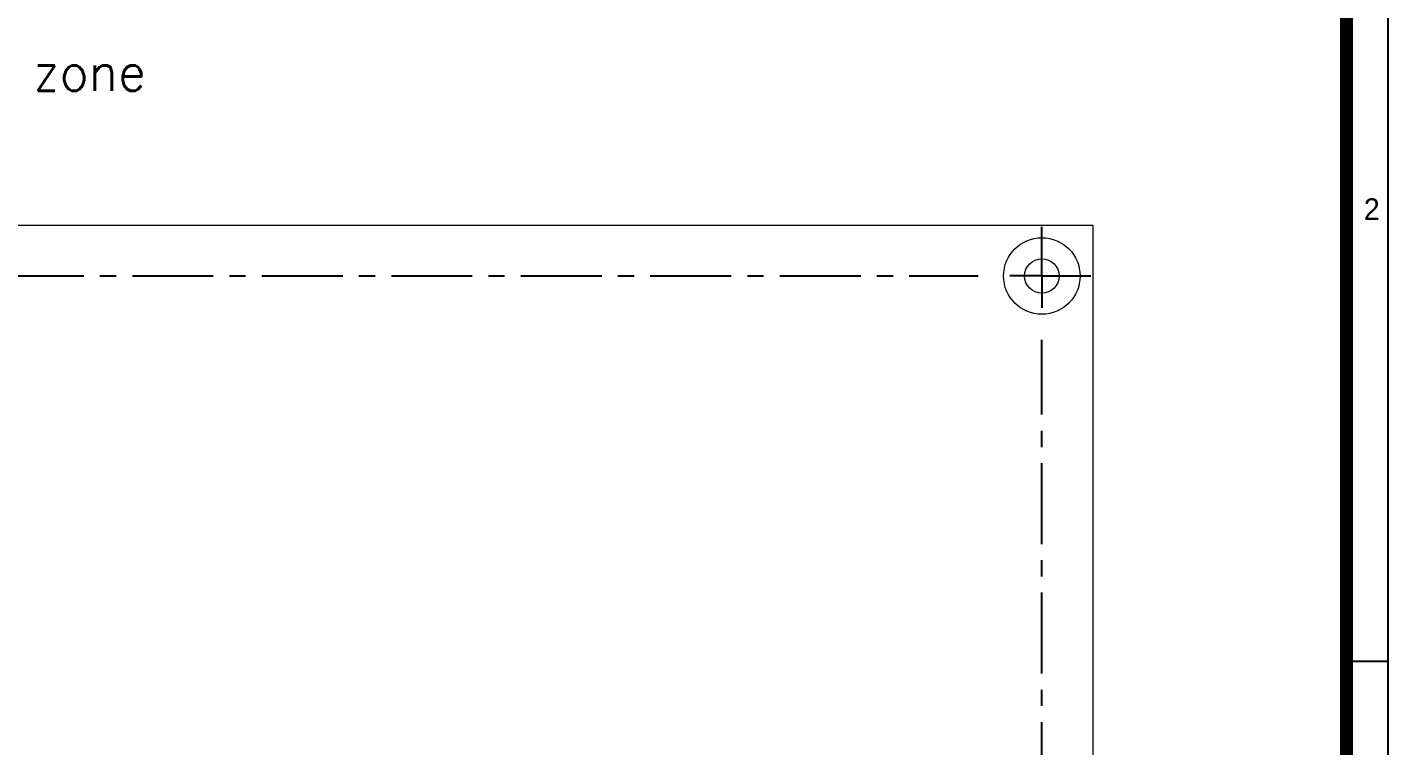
# Model space of a CAD drawing. Header units: millimetres. Extents: x 0 to 403, y 0 to 280.
# Drawn here: x 296.6 to 403.4, y 128.6 to 185 of the extents above; entities that cross this region are included whole.
import ezdxf

# ---------------------------------------------------------------- set-up
doc = ezdxf.new("R2010")
doc.units = ezdxf.units.MM
doc.linetypes.add('CENTER', pattern=[10.16, 6.35, -1.27, 1.27, -1.27])
for name, color, linetype in [('BORDER', 7, 'Continuous'), ('CL', 2, 'CENTER'), ('TE2', 5, 'Continuous'), ('TITLE', 7, 'Continuous')]:
    doc.layers.add(name, color=color, linetype=linetype)
doc.styles.add('SLDTEXTSTYLE0', font='romans__.ttf', dxfattribs={"width": 0.94})
doc.styles.add('SLDTEXTSTYLE2', font='arial.ttf', dxfattribs={"width": 0.948})

# ---------------------------------------------------------------- blocks, each defined once
blk = doc.blocks.new('SW_CENTERMARKSYMBOL_2')
at = {"layer": 'CL', "color": 0}
for p, q in [((117, 2.5), (117, 3.85)), ((117, 0), (117, 2.5)), ((5, 0), (112, 0)), ((117, 0), (114.5, 0)), ((117, 0), (117, -2.5)), ((117, 0), (119.5, 0)), ((119.5, 0), (120.85, 0)), ((117, -82), (117, -5))]:
    blk.add_line(p, q, dxfattribs=at)

msp = doc.modelspace()

# ---------------------------------------------------------------- linework, layer by layer
at = {"layer": 'BORDER'}
for p, q in [((403.356, 280.277), (403.356, 0.305)), ((399.68, 276.601), (399.68, 3.982)), ((399.75, 276.671), (399.75, 3.911)), ((399.821, 276.742), (399.821, 3.84)), ((399.892, 276.813), (399.892, 3.769)), ((399.963, 276.884), (399.963, 3.699)), ((400.033, 276.954), (400.033, 3.628)), ((400.104, 277.025), (400.104, 3.557)), ((400.175, 277.096), (400.175, 3.487)), ((400.245, 277.166), (400.245, 3.416)), ((400.316, 277.237), (400.316, 3.345)), ((400.387, 277.308), (400.387, 3.275)), ((400.457, 277.378), (400.457, 3.204)), ((400.528, 277.449), (400.528, 3.133)), ((399.68, 135.201), (403.356, 135.201))]:
    msp.add_line(p, q, dxfattribs=at)
at = {"layer": 'TITLE', "linetype": 'Continuous', "lineweight": 0}
for p, q in [((255.213, 169.429), (380.213, 169.429)), ((380.213, 169.429), (380.213, 74.429))]:
    msp.add_line(p, q, dxfattribs=at)
for radius in [3, 1.35]:
    msp.add_circle((376.213, 165.429), radius, dxfattribs=at)

# ---------------------------------------------------------------- block references
at = {"layer": 'CL'}
msp.add_blockref('SW_CENTERMARKSYMBOL_2', (259.213, 165.429), dxfattribs=at)

# ---------------------------------------------------------------- texts
at = {"layer": 'BORDER', "insert": (401.475, 171.524), "char_height": 1.697, "attachment_point": 1, "style": 'SLDTEXTSTYLE2'}
msp.add_mtext('2', dxfattribs=at)
at = {"layer": 'TE2', "insert": (277.989, 182.948), "char_height": 3, "attachment_point": 1, "style": 'SLDTEXTSTYLE0'}
msp.add_mtext('Keep out zone', dxfattribs=at)

doc.saveas('drawing.dxf')
